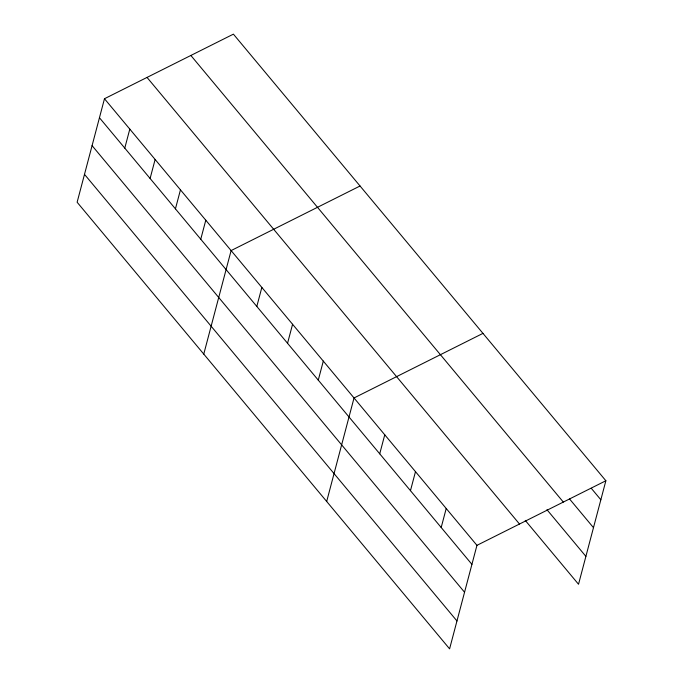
<?xml version="1.0" encoding="UTF-8"?>
<svg xmlns="http://www.w3.org/2000/svg" width="683" height="683" viewBox="0 0 683 683"><rect width="100%" height="100%" fill="white"/><g stroke="black" fill="none" stroke-linecap="round" stroke-linejoin="round"><path stroke-width="1.02" d="M104.473 98.736L77.128 202.245L449.593 648.85L476.947 545.341L605.872 480.755L233.407 34.15L104.473 98.736L476.947 545.341M124.776 148.117L129.804 129.104M150.106 178.485L155.126 159.472M175.437 208.853L180.457 189.84M200.759 239.229L205.788 220.208M203.765 354.093L231.11 250.576L360.043 185.998M256.817 306.436L261.845 287.423M287.552 343.284L292.572 324.271M318.278 380.132L323.298 361.111M326.679 501.467L354.033 397.958L482.958 333.381M379.731 453.819L384.76 434.806M410.466 490.667L415.486 471.646M441.192 527.507L446.212 508.494M605.872 480.755L578.527 584.264L525.261 520.403M591.29 488.311L600.852 499.777M569.579 499L593.484 527.66M190.856 55.46L563.33 502.073M546.972 509.714L585.894 556.38M147.024 77.418L519.49 524.023M99.453 117.749L471.919 564.354M92.085 145.633L464.551 592.238M84.496 174.361L456.961 620.967"/></g></svg>
